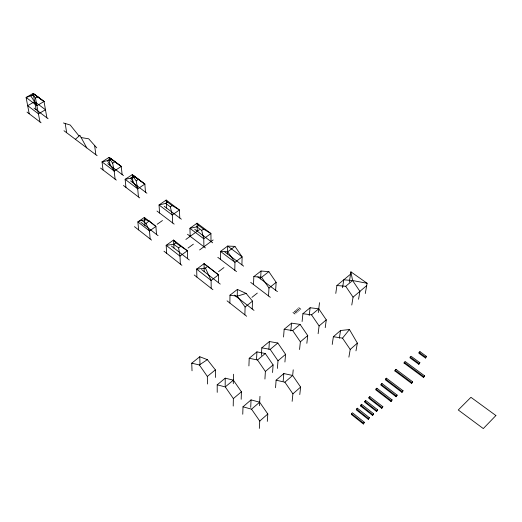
<?xml version="1.0" encoding="UTF-8"?>
<svg xmlns="http://www.w3.org/2000/svg" width="522" height="522" viewBox="0 0 522 522"><rect width="100%" height="100%" fill="white"/><g stroke="black" fill="none" stroke-linecap="round" stroke-linejoin="round"><path stroke-width="0.78" d="M220.48 259.375L220.486 251.402L227.651 246.058L234.939 246.384L242.117 256.883L241.908 264.843M225.178 385.725L225.23 378.169L233.36 380.153L241.405 391.781L241.177 399.278M227.579 254.038L227.651 246.058L242.117 256.883L234.946 262.331L234.802 270.279M229.876 303.047L229.974 295.191L237.38 289.423L246.136 293.429L252.517 301.129L252.198 308.972M233.295 383.722L233.471 374.228M233.217 406.057L233.36 398.593L225.269 386.913L217.198 384.838L217.224 392.361M237.21 297.299L237.38 289.423M244.864 314.831L245.112 307.008L237.236 296.196L229.974 295.191M242.756 414.227L243.004 406.795L251.043 399.891L259.643 402.181L267.806 413.998L267.297 421.391M248.909 365.915L249.209 358.275L256.922 351.874L265.261 353.505L273.104 364.911L272.562 372.532M253.509 284.523L253.836 276.608L261.013 271.022L268.843 271.636L276.158 282.356L275.623 290.258M250.717 407.356L251.043 399.891M256.543 359.547L256.922 351.874M260.622 278.95L261.013 271.022M261.385 355.502L261.809 347.822L269.391 341.525L277.815 343.019L285.58 354.34L284.914 362.007M259.447 405.705L259.976 396.335M259.33 428.412L259.76 421.058L251.545 409.183L243.004 406.795M268.504 295.941L268.98 288.059L261.62 277.286L253.836 276.608M264.922 379.037L265.391 371.449L257.503 359.984L249.209 358.275M268.895 349.238L269.391 341.525M275.531 387.735L276.118 380.179L283.831 373.55L292.653 375.475L300.62 387.076L299.778 394.599M277.404 368.408L277.998 360.767L270.181 349.394L261.809 347.822M283.537 337.016L284.177 329.258L291.537 323.151L300.091 324.403L307.726 335.574L306.845 343.313M283.172 381.138L283.831 373.55M290.826 330.928L291.537 323.151M293.22 369.804L292.653 375.475L284.895 382.189L276.118 380.179M292.137 401.34L292.907 393.849L284.895 382.189M302.101 321.519L302.917 313.709L310.101 307.752L318.759 308.809L326.276 319.855L325.226 327.653M299.556 349.525L300.365 341.812L292.685 330.589L284.177 329.258M309.213 315.582L310.101 307.752M318.303 312.508L319.516 302.669M318.113 333.708L319.099 325.937L311.536 314.838L302.917 313.709M335.783 293.41L336.905 285.508L350.543 274.187M332.227 344.455L333.362 336.716L340.533 330.524L349.44 329.539L357.368 343.124L355.984 350.843M342.576 287.739L343.757 279.818L352.598 280.536L367.11 283.276L365.276 293.521M339.333 338.289L340.533 330.524M349.303 282.128L350.914 271.845L367.11 283.276M351.776 305.031L353.068 297.155L366.692 285.612M358.555 299.25L359.912 291.354L352.598 280.536L350.914 271.845M348.885 357.139L350.21 349.446L357.368 343.124M351.508 413.652L351.365 414.416L363.371 423.988L364.46 422.344L352.441 412.785L351.508 413.652L363.534 423.225L363.371 423.988M356.435 409.078L356.285 409.848L368.291 419.349L369.38 417.711L357.361 408.217L356.435 409.078L368.454 418.579L368.291 419.349M357.211 408.987L357.361 408.217M360.513 405.92L361.589 404.296L373.602 413.724L373.432 414.494L372.512 415.362L360.513 405.92L361.589 404.296M364.767 401.346L364.61 402.116L376.603 411.499L377.693 409.868L365.681 400.491L364.767 401.346L376.78 410.736L376.603 411.499M365.524 401.268L365.681 400.491M368.95 397.457L368.786 398.234L381.771 408.328L382.854 406.703L369.863 396.616L368.95 397.457L381.947 407.558L381.771 408.328M369.7 397.392L369.863 396.616M375.964 389.053L375.794 389.836L391.017 401.542L392.1 399.917L376.864 388.224L375.964 389.053L391.2 400.766L391.017 401.542M376.695 389.001L376.864 388.224M372.512 415.362L373.602 413.724M381.06 384.336L380.884 385.119L396.094 396.733L397.177 395.115L381.947 383.507L381.06 384.336L396.289 395.957L396.094 396.733M381.778 384.29L381.947 383.507M385.536 379.011L385.36 379.794L401.973 392.387L403.049 390.769L386.424 378.189L385.536 379.011L402.168 391.611L401.973 392.387M386.241 378.972L386.424 378.189M394.913 370.94L395.976 369.341L412.589 381.745L412.38 382.528L411.506 383.357L394.913 370.94L395.976 369.341M404.035 363.044L405.092 361.452L424.53 375.788L424.308 376.577L423.453 377.393L404.035 363.044L404.896 362.248M410.194 357.041L409.992 357.838L418.807 364.297L419.871 362.705L411.049 356.252L410.194 357.041L419.016 363.508L418.807 364.297M419.081 352.435L418.872 353.231L425.489 358.033L426.552 356.441L419.929 351.645L419.081 352.435L425.704 357.237L425.489 358.033M411.506 383.357L412.589 381.745M419.721 352.441L419.929 351.645M423.453 377.393L424.53 375.788M333.362 336.716L342.523 338.145L349.44 329.539M402.168 391.611L403.049 390.769M381.947 407.558L382.854 406.703M391.2 400.766L392.1 399.917M396.289 395.957L397.177 395.115M363.534 423.225L364.46 422.344M368.454 418.579L369.38 417.711M376.78 410.736L377.693 409.868M419.016 363.508L419.871 362.705M425.704 357.237L426.552 356.441M75.409 139.322L79.886 135.283L86.796 147.902M259.76 421.058L267.806 413.998M292.907 393.849L300.62 387.076M251.545 409.183L259.643 402.181M233.36 398.593L241.405 391.781M265.391 371.449L273.104 364.911M277.998 360.767L285.58 354.34M300.365 341.812L307.726 335.574M319.099 325.937L326.276 319.855M225.269 386.913L233.36 380.153M257.503 359.984L265.261 353.505M270.181 349.394L277.815 343.019M292.685 330.589L300.091 324.403M311.536 314.838L318.759 308.809M336.905 285.508L345.708 286.291L352.598 280.536M217.198 384.838L225.23 378.169M150.127 238.945L149.488 230.946L145.984 223.52L149.142 220.91L155.921 226.437L156.496 234.443M207.462 384.009L207.338 376.447L215.364 369.87L207.345 359.645L199.769 356.741L191.744 363.181L192.031 370.796M245.112 307.008L252.517 301.129M268.98 288.059L276.158 282.356M251.943 297.344L257.307 293.103M261.62 277.286L268.843 271.636M211.188 288.34L211.103 280.445L218.503 274.826L204.056 263.656L196.663 269.169L196.885 277.091M218.587 271.629L223.945 267.571M196.663 269.169L205.453 268.067L207.743 266.35M227.722 251.793L234.946 262.331L220.486 251.402L227.722 251.793L234.939 246.384M199.593 249.94L213.152 239.976M188.024 248.067L193.375 244.172M203.913 246.762L203.769 238.769L201.714 230.437L203.547 229.112L210.934 233.543L211.012 241.549M185.878 239.435L199.424 229.654M190.197 236.316L189.923 228.31L196.885 226.809L198.719 225.491L203.547 229.112M180.351 264.086L179.979 256.132L178.609 247.839L180.782 246.299L187.359 250.749L187.659 258.71M157.142 224.258L162.472 220.532M172.71 223.005L172.28 214.973L170.316 206.856L172.143 205.59L179.424 209.968L179.783 218.007M159.582 213.015L159.04 204.97L165.702 203.391L167.529 202.131L172.143 205.59M166.655 253.314L166.166 245.34L173.643 244.322L175.783 242.887L180.782 246.299M138.441 196.918L137.723 188.853L144.835 184.09L132.236 174.661L125.13 179.34L125.952 187.411M135.028 176.723L133.815 177.526L125.13 179.34L137.723 188.853L136.183 180.84L138.63 179.216M191.744 363.181L199.365 364.956L207.345 359.645M115.094 179.137L114.181 171.066L121.274 166.459L109.111 157.35L102.031 161.879L103.03 169.957M111.578 159.177L110.377 159.954L102.031 161.879L114.181 171.066L112.661 163.184L115.101 161.611M36.129 109.711L33.14 93.425L44.044 101.522L33.14 93.425L26.1 97.47L36.984 105.64L44.044 101.522L46.882 117.815M39.953 121.933L35.496 98.11L37.923 96.7M29.212 113.757L26.1 97.47L34.654 94.456M149.142 220.91L146.388 219.866L141.697 220.271L137.873 221.883L138.611 229.895M237.236 296.196L246.136 293.429M81.132 137.56L88.701 138.806L96.753 147.883M63.436 122.951L70.222 125.026L79.07 136.014M173.643 244.322L178.609 247.839M404.23 362.255L423.668 376.603M395.102 370.15L411.714 382.574M44.044 101.522L34.113 94.09L30.831 95.976L36.984 105.64M122.122 174.537L121.274 166.459L109.111 157.35L110.044 165.435M145.488 192.155L144.835 184.09L132.236 174.661L132.993 182.733M121.274 166.459L110.697 158.525L107.395 160.639L114.181 171.066M144.835 184.09L134.03 175.986L130.715 178.172L137.723 188.853M165.702 203.391L170.316 206.856M196.885 226.809L201.714 230.437M34.034 108.132L48.096 118.735M63.997 130.722L97.138 155.706M107.695 163.66L123.486 175.568M130.559 180.899L146.904 193.218M164.195 206.262L181.375 219.207M194.719 229.269L212.676 242.808M224.904 252.028L243.643 266.155M257.822 276.843L277.436 291.628M298.806 307.739L300.763 309.213M297.488 308.822L299.445 310.296M296.359 309.748L298.316 311.229M295.204 310.701L297.162 312.182M141.697 220.271L145.984 223.52M294.258 311.477L296.215 312.965M293.018 312.502L294.976 313.983M27.02 112.086L41.062 122.774M100.57 168.084L116.341 180.09M123.401 185.467L139.726 197.897M157.005 211.051L174.172 224.121M187.502 234.267L205.446 247.93M217.804 257.339L236.538 271.603M250.71 282.395L270.324 297.325M204.122 263.708L218.568 274.879M140.953 222.339L158.088 235.683M171.399 246.051L189.323 260.008M201.531 269.515L220.251 284.092M234.417 295.119L254.018 310.388M196.52 269.058L210.96 280.334M134.467 226.639L151.582 240.094M360.669 405.15L372.682 414.592M163.973 251.199L181.878 265.287M194.217 274.99L212.924 289.71M227.083 300.848L246.678 316.267M146.388 219.866L144.294 217.452L137.873 221.883L149.488 230.946L155.921 226.437L144.294 217.452L144.972 225.471M175.783 242.887L173.532 240.055L166.166 245.34L179.979 256.132L187.359 250.749L173.532 240.055L173.957 248.041M133.815 177.526L136.183 180.84M198.719 225.491L197.081 223.181L189.923 228.31L203.769 238.769L210.934 233.543L197.081 223.181L197.283 231.2M110.377 159.954L112.661 163.184M199.365 364.956L207.338 376.447M33.454 95.148L35.496 98.11M342.523 338.145L350.21 349.446M345.708 286.291L353.068 297.155M167.529 202.131L166.179 200.056L159.04 204.97L172.28 214.973L179.424 209.968L166.179 200.056L166.648 208.108M205.453 268.067L211.103 280.445M65.211 123.492L66.659 132.725M94.632 145.488L95.826 154.714M199.769 356.741L199.972 364.382M204.056 263.656L204.2 271.597M215.364 369.87L215.41 377.458M218.503 274.826L218.509 282.741M495.9 415.538L483.294 428.575L458.27 409.979L470.929 397.307L495.9 415.538M45.473 109.737L38.484 113.855L27.673 105.679L34.648 101.633L45.473 109.737"/></g></svg>
